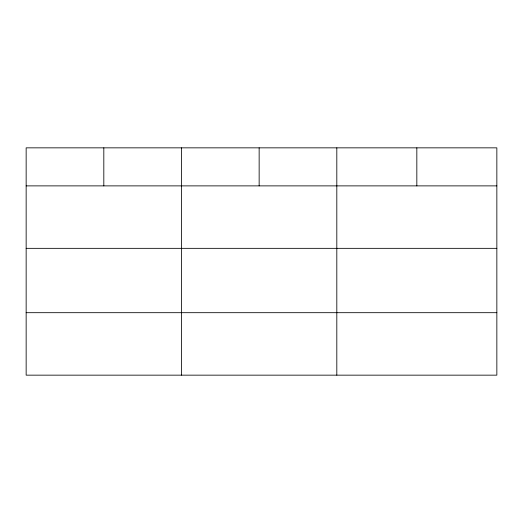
<?xml version="1.0" encoding="UTF-8"?>
<svg xmlns="http://www.w3.org/2000/svg" width="523" height="523" viewBox="0 0 523 523"><rect width="100%" height="100%" fill="white"/><g stroke="black" fill="none" stroke-linecap="round" stroke-linejoin="round"><path stroke-width="0.78" d="M496.85 248.34L496.85 147.846L26.15 147.846L26.15 375.154L496.85 375.154L496.85 248.34L26.15 248.34M26.15 185.881L496.85 185.881M26.15 312.689L496.85 312.689M416.831 147.846L416.831 185.881M336.812 147.846L336.812 375.154M259.147 147.846L259.147 185.881M181.481 147.846L181.481 375.154M103.816 147.846L103.816 185.881"/></g></svg>
